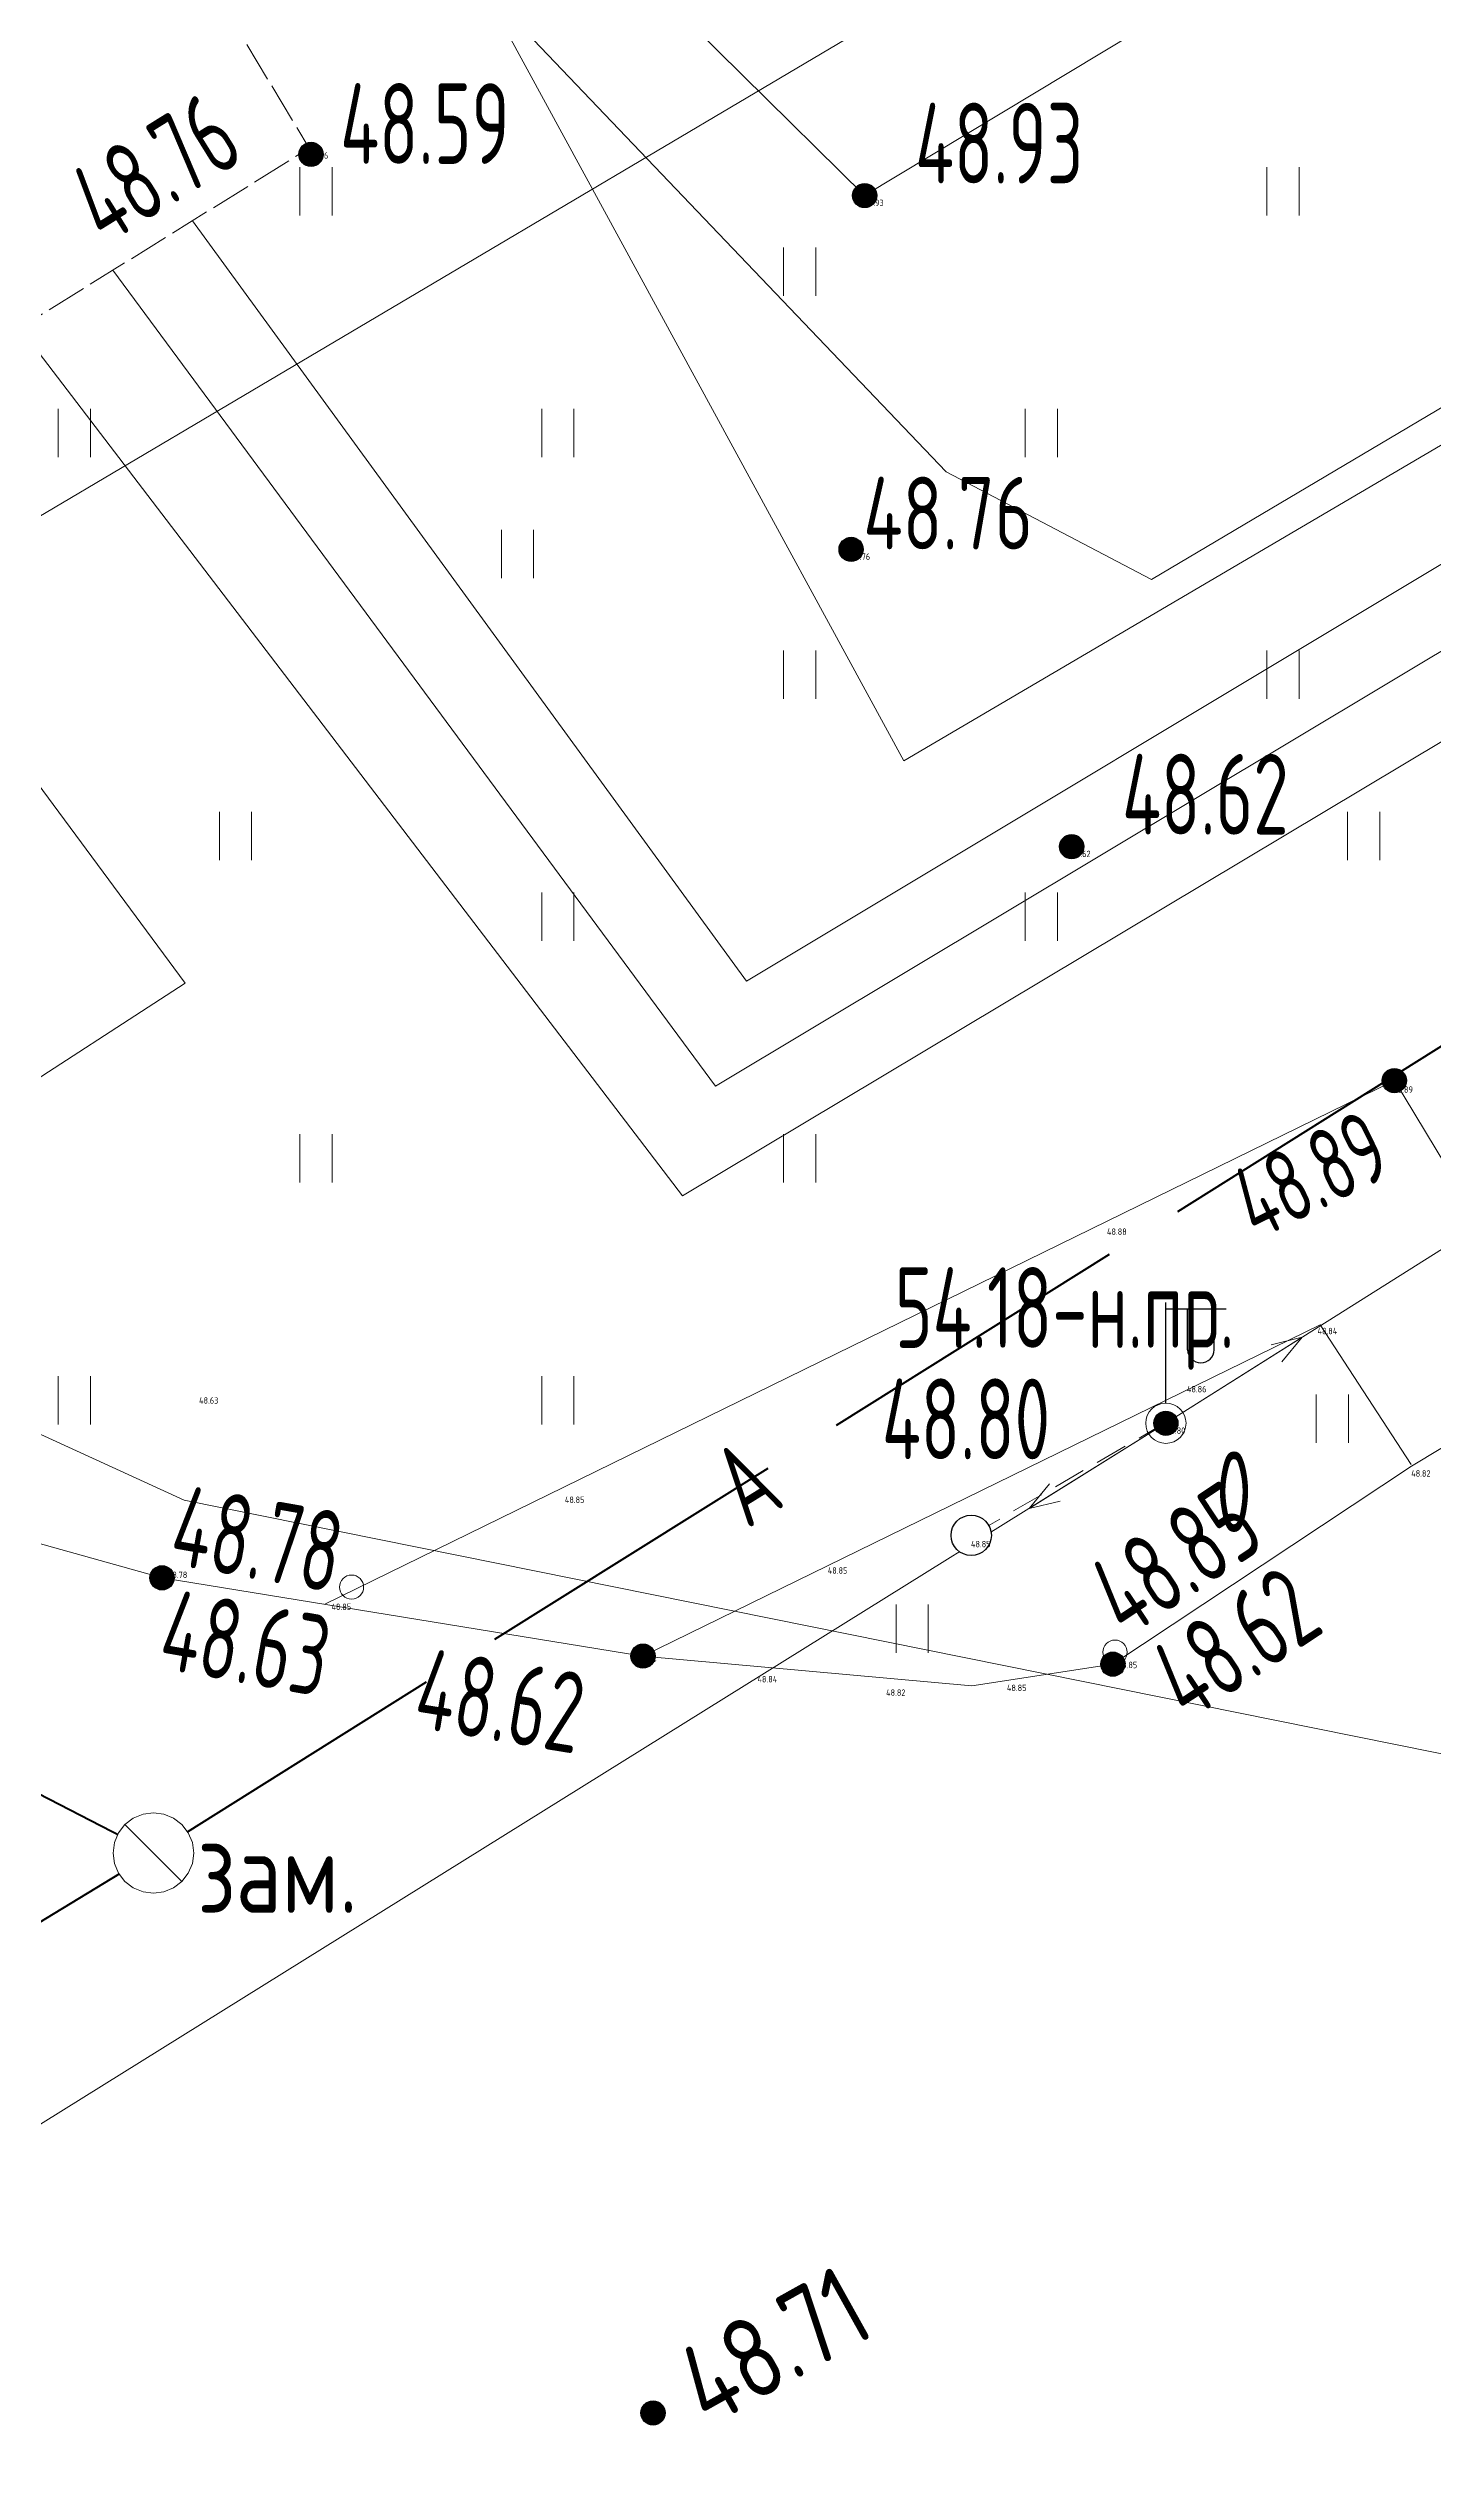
# Model space of a CAD drawing. Extents: x 1098675 to 1099684, y 381052 to 381453.
# Drawn here: x 1099226.68 to 1099243.87, y 381128.01 to 381158.07 of the extents above; entities that cross this region are included whole.
import ezdxf
from ezdxf.enums import TextEntityAlignment as Align

# ---------------------------------------------------------------- set-up
doc = ezdxf.new("R2010")
doc.units = 0
doc.header["$MEASUREMENT"] = 0
doc.set_wipeout_variables(frame=1)
for name, pattern in [('23', [3, 2, -1]), ('500_122_1_1', [10, 8, -2]), ('500_13', [1, 1, 0])]:
    doc.linetypes.add(name, pattern=pattern)
doc.layers.add('С_ВЫСОТА', color=252, linetype='CONTINUOUS')
doc.layers.add('Съемка', color=253, linetype='CONTINUOUS', lineweight=20)
doc.styles.add('D431', font='GOST2304A.ttf', dxfattribs={"height": 0.8})
doc.styles.add('TOPO_D431', font='GOST2304A.ttf')
doc.styles.add('txt', font='GOST2304A.ttf')
doc.styles.add('ГОСТ', font='GOST2304A.ttf', dxfattribs={"height": 2.5})
doc.linetypes.add('500_132_1', pattern='A,4,[3,Topography.shx,S=2.5,R=0,X=0,Y=0],4,-2', length=10)
doc.linetypes.add('g5_119_1', pattern='A,4,-1,[31,GUGK_2005.shx,S=0.1,R=0,X=0,Y=0],0.35,[31,GUGK_2005.shx,S=0.08,R=0,X=0,Y=0],3.3,[31,GUGK_2005.shx,S=0.08,R=180,X=0,Y=0],0.35,[31,GUGK_2005.shx,S=0.1,R=180,X=0,Y=0],-1', length=10)
doc.linetypes.add('ЗАБ сетка', pattern='A,2.5,["<",txt,S=1.2,R=90,X=0,Y=0],5,[">",txt,S=1.2,R=90,X=0,Y=-0.6],2.5', length=10)

# ---------------------------------------------------------------- blocks, each defined once
blk = doc.blocks.new('Съемка')
at = {"layer": 'Съемка', "linetype": 'Continuous', "lineweight": -2}
h = blk.add_hatch(color=8, dxfattribs=at)
h.dxf.hatch_style = 1
edge = h.paths.add_edge_path()
edge.add_arc((1099229.937, 381156.757), 0.15, 0, 360)
h = blk.add_hatch(color=8, dxfattribs=at)
h.dxf.hatch_style = 1
edge = h.paths.add_edge_path()
edge.add_arc((1099229.937, 381156.757), 0.15, 0, 360)
h = blk.add_hatch(color=8, dxfattribs=at)
h.dxf.hatch_style = 1
edge = h.paths.add_edge_path()
edge.add_arc((1099236.807, 381156.246), 0.15, 0, 360)
h = blk.add_hatch(color=8, dxfattribs=at)
h.dxf.hatch_style = 1
edge = h.paths.add_edge_path()
edge.add_arc((1099236.807, 381156.246), 0.15, 0, 360)
h = blk.add_hatch(color=8, dxfattribs=at)
h.dxf.hatch_style = 1
edge = h.paths.add_edge_path()
edge.add_arc((1099236.64, 381151.856), 0.15, 0, 360)
h = blk.add_hatch(color=8, dxfattribs=at)
h.dxf.hatch_style = 1
edge = h.paths.add_edge_path()
edge.add_arc((1099239.377, 381148.168), 0.15, 0, 360)
h = blk.add_hatch(color=8, dxfattribs=at)
h.dxf.hatch_style = 1
edge = h.paths.add_edge_path()
edge.add_arc((1099239.377, 381148.168), 0.15, 0, 360)
h = blk.add_hatch(color=8, dxfattribs=at)
h.dxf.hatch_style = 1
edge = h.paths.add_edge_path()
edge.add_arc((1099243.382, 381145.265), 0.15, 0, 360)
h = blk.add_hatch(color=8, dxfattribs=at)
h.dxf.hatch_style = 1
edge = h.paths.add_edge_path()
edge.add_arc((1099243.382, 381145.265), 0.15, 0, 360)
h = blk.add_hatch(color=8, dxfattribs=at)
h.dxf.hatch_style = 1
edge = h.paths.add_edge_path()
edge.add_arc((1099240.546, 381141.014), 0.15, 0, 360)
h = blk.add_hatch(color=8, dxfattribs=at)
h.dxf.hatch_style = 1
edge = h.paths.add_edge_path()
edge.add_arc((1099240.546, 381141.014), 0.15, 0, 360)
h = blk.add_hatch(color=8, dxfattribs=at)
h.dxf.hatch_style = 1
edge = h.paths.add_edge_path()
edge.add_arc((1099228.088, 381139.096), 0.15, 0, 360)
h = blk.add_hatch(color=8, dxfattribs=at)
h.dxf.hatch_style = 1
edge = h.paths.add_edge_path()
edge.add_arc((1099228.088, 381139.096), 0.15, 0, 360)
h = blk.add_hatch(color=8, dxfattribs=at)
h.dxf.hatch_style = 1
edge = h.paths.add_edge_path()
edge.add_arc((1099234.056, 381138.125), 0.15, 0, 360)
h = blk.add_hatch(color=8, dxfattribs=at)
h.dxf.hatch_style = 1
edge = h.paths.add_edge_path()
edge.add_arc((1099234.056, 381138.125), 0.15, 0, 360)
h = blk.add_hatch(color=8, dxfattribs=at)
h.dxf.hatch_style = 1
edge = h.paths.add_edge_path()
edge.add_arc((1099239.888, 381138.025), 0.15, 0, 360)
h = blk.add_hatch(color=8, dxfattribs=at)
h.dxf.hatch_style = 1
edge = h.paths.add_edge_path()
edge.add_arc((1099239.888, 381138.025), 0.15, 0, 360)
h = blk.add_hatch(color=8, dxfattribs=at)
h.dxf.hatch_style = 1
edge = h.paths.add_edge_path()
edge.add_arc((1099227.981, 381135.682), 0.15, 0, 360)
h = blk.add_hatch(color=8, dxfattribs=at)
h.dxf.hatch_style = 1
edge = h.paths.add_edge_path()
edge.add_arc((1099234.182, 381128.735), 0.15, 0, 360)
at = {"layer": 'Съемка', "color": 8, "linetype": 'Continuous', "lineweight": 20}
for p, q in [((1099235.8, 381155), (1099235.8, 381155.6)), ((1099236.2, 381155), (1099236.2, 381155.6)), ((1099232.3, 381151.5), (1099232.3, 381152.1)), ((1099232.7, 381151.5), (1099232.7, 381152.1)), ((1099228.8, 381148), (1099228.8, 381148.6)), ((1099229.2, 381148), (1099229.2, 381148.6)), ((1099242.8, 381148), (1099242.8, 381148.6)), ((1099243.2, 381148), (1099243.2, 381148.6))]:
    blk.add_line(p, q, dxfattribs=at)
at = {"layer": 'Съемка', "color": 8, "linetype": 'Continuous', "lineweight": -2}
for p, q in [((1099240.546, 381141.264), (1099240.546, 381142.514)), ((1099241.296, 381142.429), (1099240.546, 381142.429)), ((1099240.815, 381141.924), (1099240.815, 381142.429)), ((1099241.146, 381141.924), (1099241.146, 381142.429))]:
    blk.add_line(p, q, dxfattribs=at)
at = {"layer": 'Съемка', "color": 8, "linetype": '500_122_1_1', "lineweight": 40, "ltscale": 0.5, "flags": 128}
for points in [[(1099227.981, 381135.682), (1099388.134, 381235.964), (1099474.069, 381286.464)], [(1099227.981, 381135.682), (1099160.422, 381170.365), (1099128.223, 381185.988)], [(1099227.981, 381135.682), (1099091.232, 381052.456)]]:
    blk.add_lwpolyline(points, dxfattribs=at)
at = {"layer": 'Съемка', "color": 8, "linetype": 'g5_119_1', "flags": 128}
for points in [[(1099235.343, 381146.501), (1099467.4, 381285.734)], [(1099234.958, 381145.195), (1099467.081, 381284.32)], [(1099234.547, 381143.834), (1099467.398, 381283.199)], [(1099228.16, 381159.748), (1099230.698, 381161.348), (1099237.293, 381149.234), (1099267.525, 381166.994), (1099293.908, 381183.33), (1099308.2, 381192.184), (1099353.292, 381221.07), (1099362.835, 381231.138), (1099367.387, 381238.869), (1099376.427, 381256.944), (1099381.073, 381267.855)], [(1099228.264, 381159.576), (1099229.106, 381160.115), (1099232.345, 381158.546), (1099237.818, 381152.82), (1099240.369, 381151.481), (1099264.857, 381165.999), (1099290.597, 381182.329), (1099293.713, 381184.616), (1099307.982, 381193.856), (1099313.315, 381197.628), (1099326.207, 381206.232), (1099329.492, 381208.515), (1099335.918, 381211.291), (1099346.612, 381218.195)], [(1099228.467, 381155.934), (1099235.343, 381146.501)], [(1099227.476, 381155.319), (1099234.958, 381145.195)], [(1099226.322, 381154.603), (1099234.547, 381143.834)], [(1099223.61, 381152.919), (1099228.373, 381146.474)], [(1099228.373, 381146.474), (1099090.71, 381057.201)]]:
    blk.add_lwpolyline(points, dxfattribs=at)
at = {"layer": 'Съемка', "color": 8, "lineweight": 20, "flags": 128}
for points in [[(1099131.993, 381096.304), (1099305.956, 381199.246)], [(1099240.546, 381141.014), (1099211.886, 381123.168), (1099181.23, 381104.401), (1099156.345, 381088.882), (1099130.273, 381072.554)]]:
    blk.add_lwpolyline(points, dxfattribs=at)
at = {"layer": 'Съемка', "color": 8, "linetype": 'ЗАБ сетка', "ltscale": 0.5, "flags": 128}
blk.add_lwpolyline([(1099305.631, 381198.277), (1099298.67, 381193.727), (1099288.454, 381187.603), (1099277.539, 381181.145), (1099267.142, 381174.952), (1099246.928, 381162.343), (1099236.807, 381156.246), (1099230.731, 381162.241), (1099227.229, 381161.293)], dxfattribs=at)
at = {"layer": 'Съемка', "color": 8, "linetype": '500_132_1', "ltscale": 0.5, "flags": 128}
for points in [[(1099228.362, 381140.059), (1099211.017, 381148.004), (1099203.987, 381150.288), (1099122.506, 381190.334)], [(1099228.362, 381140.059), (1099261.793, 381133.317)]]:
    blk.add_lwpolyline(points, dxfattribs=at)
at = {"layer": 'Съемка', "color": 8, "linetype": 'Continuous', "lineweight": 20, "flags": 128}
blk.add_lwpolyline([(1099318.32, 381190.259), (1099297.73, 381177.013), (1099271.394, 381160.454), (1099240.546, 381141.014)], dxfattribs=at)
at = {"layer": 'Съемка', "color": 8, "linetype": 'Continuous', "ltscale": 0.5}
for points in [[(1099228.088, 381139.096), (1099234.056, 381138.125), (1099238.138, 381137.757), (1099239.888, 381138.025), (1099243.594, 381140.481), (1099255.184, 381147.459), (1099272.212, 381157.989), (1099286.075, 381166.555), (1099294.868, 381172.054), (1099294.67, 381172.482), (1099295.717, 381173.037), (1099295.953, 381172.688), (1099298.425, 381174.219), (1099309.262, 381181.933), (1099316.177, 381187.096)], [(1099230.11, 381138.769), (1099243.382, 381145.265), (1099245.558, 381141.663)], [(1099243.592, 381140.501), (1099242.461, 381142.235), (1099234.056, 381138.125)], [(1099222.85, 381140.559), (1099228.088, 381139.096)]]:
    blk.add_lwpolyline(points, dxfattribs=at)
at = {"layer": 'Съемка', "color": 8, "linetype": '500_13', "lineweight": 20, "ltscale": 0.5, "flags": 128}
blk.add_lwpolyline([(1099227.231, 381161.29), (1099214.509, 381153.324), (1099217.305, 381149.004), (1099229.915, 381156.834)], close=True, dxfattribs=at)
at = {"layer": 'Съемка', "color": 8, "linetype": 'Continuous', "lineweight": 20, "flags": 128}
for points in [[(1099229.787, 381156.757, 1), (1099230.087, 381156.757, 1)], [(1099230.29, 381138.981, 1), (1099230.59, 381138.981, 1)], [(1099239.765, 381138.174, 1), (1099240.065, 381138.174, 1)]]:
    blk.add_lwpolyline(points, format="xyb", close=True, dxfattribs=at)
at = {"layer": 'Съемка', "color": 8, "linetype": 'Continuous', "lineweight": 20}
for points in [[(1099229.8, 381156), (1099229.8, 381156.6)], [(1099230.2, 381156), (1099230.2, 381156.6)], [(1099241.8, 381156), (1099241.8, 381156.6)], [(1099242.2, 381156), (1099242.2, 381156.6)], [(1099226.8, 381153), (1099226.8, 381153.6)], [(1099227.2, 381153), (1099227.2, 381153.6)], [(1099232.8, 381153), (1099232.8, 381153.6)], [(1099233.2, 381153), (1099233.2, 381153.6)], [(1099238.8, 381153), (1099238.8, 381153.6)], [(1099239.2, 381153), (1099239.2, 381153.6)], [(1099235.8, 381150), (1099235.8, 381150.6)], [(1099236.2, 381150), (1099236.2, 381150.6)], [(1099241.8, 381150), (1099241.8, 381150.6)], [(1099242.2, 381150), (1099242.2, 381150.6)], [(1099232.8, 381147), (1099232.8, 381147.6)], [(1099233.2, 381147), (1099233.2, 381147.6)], [(1099238.8, 381147), (1099238.8, 381147.6)], [(1099239.2, 381147), (1099239.2, 381147.6)], [(1099229.8, 381144), (1099229.8, 381144.6)], [(1099230.2, 381144), (1099230.2, 381144.6)], [(1099235.8, 381144), (1099235.8, 381144.6)], [(1099236.2, 381144), (1099236.2, 381144.6)], [(1099240.546, 381141.014), (1099242.238, 381142.081)], [(1099241.854, 381141.986), (1099242.238, 381142.081), (1099241.987, 381141.775)], [(1099226.8, 381141), (1099226.8, 381141.6)], [(1099227.2, 381141), (1099227.2, 381141.6)], [(1099232.8, 381141), (1099232.8, 381141.6)], [(1099233.2, 381141), (1099233.2, 381141.6)], [(1099242.411, 381140.77), (1099242.411, 381141.37)], [(1099242.811, 381140.77), (1099242.811, 381141.37)], [(1099240.546, 381141.014), (1099238.848, 381139.957)], [(1099239.233, 381140.049), (1099238.848, 381139.957), (1099239.1, 381140.261)], [(1099237.197, 381138.166), (1099237.197, 381138.766)], [(1099237.597, 381138.166), (1099237.597, 381138.766)]]:
    blk.add_lwpolyline(points, dxfattribs=at)
at = {"layer": 'Съемка', "linetype": 'Continuous'}
for points in [[(1099236.715, 381151.856), (1099236.565, 381151.856)], [(1099236.64, 381151.931), (1099236.64, 381151.781)]]:
    blk.add_lwpolyline(points, dxfattribs=at)
at = {"layer": 'Съемка', "color": 8, "linetype": '23', "ltscale": 0.2}
blk.add_lwpolyline([(1099238.138, 381139.624), (1099240.517, 381141.007)], dxfattribs=at)
at = {"layer": 'Съемка', "color": 8, "linetype": 'Continuous', "lineweight": -2, "const_width": 0.187}
blk.add_lwpolyline([(1099238.137, 381139.629, -1.011308), (1099238.124, 381139.617, -0.996574)], format="xyb", close=True, dxfattribs=at)
at = {"layer": 'Съемка', "color": 8, "linetype": 'Continuous'}
for points in [[(1099239.988, 381138.025), (1099239.788, 381138.025)], [(1099239.888, 381138.125), (1099239.888, 381137.925)]]:
    blk.add_lwpolyline(points, dxfattribs=at)
at = {"layer": 'Съемка', "color": 8, "linetype": 'Continuous', "lineweight": -2}
for centre, radius in [((1099229.937, 381156.757), 0.15), ((1099229.937, 381156.757), 0.15), ((1099236.807, 381156.246), 0.15), ((1099236.807, 381156.246), 0.15), ((1099236.64, 381151.856), 0.15), ((1099239.377, 381148.168), 0.15), ((1099239.377, 381148.168), 0.15), ((1099243.382, 381145.265), 0.15), ((1099243.382, 381145.265), 0.15), ((1099240.546, 381141.014), 0.15), ((1099240.546, 381141.014), 0.15), ((1099240.546, 381141.014), 0.025), ((1099228.088, 381139.096), 0.15), ((1099228.088, 381139.096), 0.15), ((1099234.056, 381138.125), 0.15), ((1099234.056, 381138.125), 0.15), ((1099239.888, 381138.025), 0.15), ((1099239.888, 381138.025), 0.15), ((1099227.981, 381135.682), 0.15), ((1099234.182, 381128.735), 0.15)]:
    blk.add_circle(centre, radius, dxfattribs=at)
at = {"layer": 'Съемка', "linetype": 'Continuous'}
blk.add_circle((1099236.64, 381151.856), 0.075, dxfattribs=at)
at = {"layer": 'Съемка', "color": 8, "linetype": 'Continuous', "lineweight": 20}
blk.add_circle((1099240.546, 381141.014), 0.25, dxfattribs=at)
at = {"layer": 'Съемка', "color": 8, "linetype": 'Continuous', "lineweight": -2}
blk.add_arc((1099240.981, 381141.93), 0.166, 182.1567, 357.8433, dxfattribs=at)
at = {"layer": 'Съемка', "color": 8, "lineweight": 30, "style": 'ГОСТ', "width": 0.8}
blk.add_text('48.76', height=1, rotation=31.8377, dxfattribs=at).set_placement((1099227.38, 381155.615))
at = {"layer": 'Съемка', "color": 8, "linetype": 'Continuous', "lineweight": 15, "ltscale": 0.5, "style": 'ГОСТ', "width": 0.8}
for s, p in [('48.59', (1099230.298, 381156.639)), ('54.18-н.пр.', (1099237.182, 381141.949))]:
    blk.add_text(s, height=1, dxfattribs=at).set_placement(p)
at = {"layer": 'Съемка', "color": 8, "lineweight": 30, "style": 'ГОСТ', "width": 0.8}
for s, p in [('48.93', (1099237.432, 381156.396)), ('48.62', (1099240.002, 381148.318)), ('48.80', (1099237.021, 381140.567)), ('0', (1099241.171, 381139.664))]:
    blk.add_text(s, height=1, dxfattribs=at).set_placement(p)
at = {"layer": 'Съемка', "color": 8, "linetype": 'Continuous', "style": 'D431', "width": 0.9}
blk.add_text('48.76', height=0.9, dxfattribs=at).set_placement((1099236.79, 381151.856))
at = {"layer": 'Съемка', "color": 8, "linetype": 'Continuous', "style": 'ГОСТ', "width": 0.8}
blk.add_text('48.89', height=0.9, rotation=26.0774, dxfattribs=at).set_placement((1099241.674, 381143.275))
at = {"layer": 'Съемка', "color": 8, "style": 'ГОСТ', "width": 0.8}
blk.add_text('А', height=1, rotation=31.6643, dxfattribs=at).set_placement((1099235.088, 381140.126), align=Align.MIDDLE_LEFT)
for s, rotation, p in [('48.78', 350, (1099228.152, 381139.27)), ('48.85', 33.5408, (1099240.052, 381138.334)), ('48.62', 33.5408, (1099240.82, 381137.301)), ('48.63', 350, (1099228.016, 381137.976)), ('48.62', 350.7541, (1099231.182, 381137.243))]:
    blk.add_text(s, height=1, rotation=rotation, dxfattribs=at).set_placement(p)
at = {"layer": 'Съемка', "color": 8, "linetype": 'Continuous', "lineweight": 30, "style": 'ГОСТ'}
blk.add_text('зам.', height=1, dxfattribs=at).set_placement((1099228.524, 381134.94))
blk.add_text('48.71', height=1, rotation=29.167, dxfattribs=at).set_placement((1099234.862, 381128.542))
blk.add_wipeout([(1099237.88, 381139.605), (1099237.888, 381139.556), (1099237.906, 381139.51), (1099237.932, 381139.469), (1099237.966, 381139.433), (1099238.006, 381139.405), (1099238.051, 381139.385), (1099238.099, 381139.374), (1099238.149, 381139.372), (1099238.197, 381139.381), (1099238.243, 381139.399), (1099238.285, 381139.425), (1099238.321, 381139.459), (1099238.349, 381139.499), (1099238.369, 381139.544), (1099238.38, 381139.592), (1099238.381, 381139.641), (1099238.373, 381139.69), (1099238.355, 381139.736), (1099238.329, 381139.778), (1099238.295, 381139.813), (1099238.254, 381139.842), (1099238.209, 381139.862), (1099238.161, 381139.872), (1099238.112, 381139.874), (1099238.064, 381139.865), (1099238.018, 381139.848), (1099237.976, 381139.821), (1099237.94, 381139.787), (1099237.912, 381139.747), (1099237.892, 381139.702), (1099237.881, 381139.654)]).dxf.layer = 'Съемка'
at = {"color": 8, "linetype": 'Continuous', "lineweight": 20}
blk.add_wipeout([(1099228.481, 381135.682), (1099228.464, 381135.812), (1099228.414, 381135.932), (1099228.335, 381136.036), (1099228.231, 381136.115), (1099228.11, 381136.165), (1099227.981, 381136.182), (1099227.852, 381136.165), (1099227.731, 381136.115), (1099227.627, 381136.036), (1099227.548, 381135.932), (1099227.498, 381135.812), (1099227.481, 381135.682), (1099227.498, 381135.553), (1099227.548, 381135.432), (1099227.627, 381135.329), (1099227.731, 381135.249), (1099227.852, 381135.2), (1099227.981, 381135.182), (1099228.11, 381135.2), (1099228.231, 381135.249), (1099228.335, 381135.329), (1099228.414, 381135.432), (1099228.464, 381135.553)], dxfattribs=at).dxf.layer = 'Съемка'
at = {"layer": 'Съемка', "color": 8, "linetype": 'Continuous', "lineweight": 20}
blk.add_line((1099228.335, 381135.329), (1099227.627, 381136.036), dxfattribs=at)
at = {"layer": 'Съемка', "color": 8, "linetype": 'Continuous', "lineweight": 20, "flags": 128}
blk.add_lwpolyline([(1099228.481, 381135.682), (1099228.464, 381135.812), (1099228.414, 381135.932), (1099228.335, 381136.036), (1099228.231, 381136.115), (1099228.11, 381136.165), (1099227.981, 381136.182), (1099227.852, 381136.165), (1099227.731, 381136.115), (1099227.627, 381136.036), (1099227.548, 381135.932), (1099227.498, 381135.812), (1099227.481, 381135.682), (1099227.498, 381135.553), (1099227.548, 381135.432), (1099227.627, 381135.329), (1099227.731, 381135.249), (1099227.852, 381135.2), (1099227.981, 381135.182), (1099228.11, 381135.2), (1099228.231, 381135.249), (1099228.335, 381135.329), (1099228.414, 381135.432), (1099228.464, 381135.553)], close=True, dxfattribs=at)
at = {"layer": 'Съемка', "color": 8, "linetype": 'Continuous', "lineweight": -2}
blk.add_circle((1099238.13, 381139.623), 0.25, dxfattribs=at)

msp = doc.modelspace()

# ---------------------------------------------------------------- block references
at = {"layer": 'Съемка', "color": 6, "lineweight": 30}
msp.add_blockref('Съемка', (0, 0), dxfattribs=at)

# ---------------------------------------------------------------- next in the draw order: texts
at = {"layer": 'С_ВЫСОТА', "color": 1, "style": 'TOPO_D431'}
for s, p in [('48.76', (1099229.912, 381156.744)), ('48.76', (1099229.912, 381156.744)), ('48.93', (1099236.804, 381156.156)), ('48.93', (1099236.804, 381156.156)), ('48.76', (1099236.637, 381151.766)), ('48.76', (1099236.637, 381151.766)), ('48.62', (1099239.374, 381148.078)), ('48.62', (1099239.374, 381148.078)), ('48.89', (1099243.368, 381145.154)), ('48.89', (1099243.368, 381145.154)), ('48.88', (1099239.815, 381143.391)), ('48.88', (1099239.815, 381143.391)), ('48.84', (1099242.428, 381142.158)), ('48.84', (1099242.428, 381142.158)), ('48.63', (1099228.547, 381141.297)), ('48.63', (1099228.547, 381141.297)), ('48.86', (1099240.807, 381141.437)), ('48.86', (1099240.807, 381141.437)), ('48.80', (1099240.547, 381140.922)), ('48.80', (1099240.547, 381140.922)), ('48.82', (1099243.591, 381140.391)), ('48.82', (1099243.591, 381140.391)), ('48.85', (1099233.087, 381140.065)), ('48.85', (1099233.087, 381140.065)), ('48.85', (1099238.127, 381139.515)), ('48.85', (1099238.127, 381139.515)), ('48.78', (1099228.16, 381139.133)), ('48.78', (1099228.16, 381139.133)), ('48.85', (1099236.35, 381139.187)), ('48.85', (1099236.35, 381139.187)), ('48.85', (1099230.191, 381138.737)), ('48.85', (1099230.191, 381138.737)), ('48.84', (1099233.979, 381138.09)), ('48.84', (1099233.979, 381138.09)), ('48.85', (1099239.947, 381138.015)), ('48.85', (1099239.947, 381138.015)), ('48.84', (1099235.478, 381137.838)), ('48.84', (1099235.478, 381137.838)), ('48.82', (1099237.074, 381137.672)), ('48.82', (1099237.074, 381137.672)), ('48.85', (1099238.573, 381137.731)), ('48.85', (1099238.573, 381137.731))]:
    msp.add_text(s, height=0.08, dxfattribs=at).set_placement(p, align=Align.MIDDLE_LEFT)

doc.saveas('drawing.dxf')
